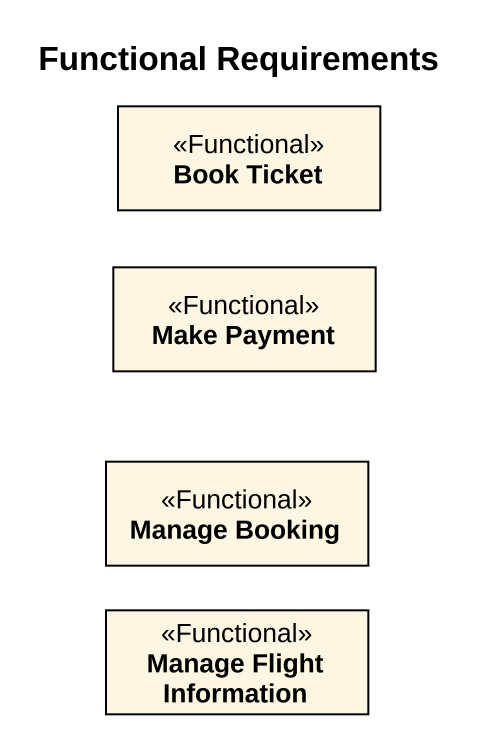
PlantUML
@startuml
title Functional Requirements
hide circle
hide empty members
class "Book Ticket" as Book_Ticket <<Functional>>
class "Make Payment" as Make_Payment <<Functional>>
class "Manage Booking" as Manage_Booking <<Functional>>
class "Manage Flight Information" as Manage_Flight_Information <<Functional>>
@enduml
